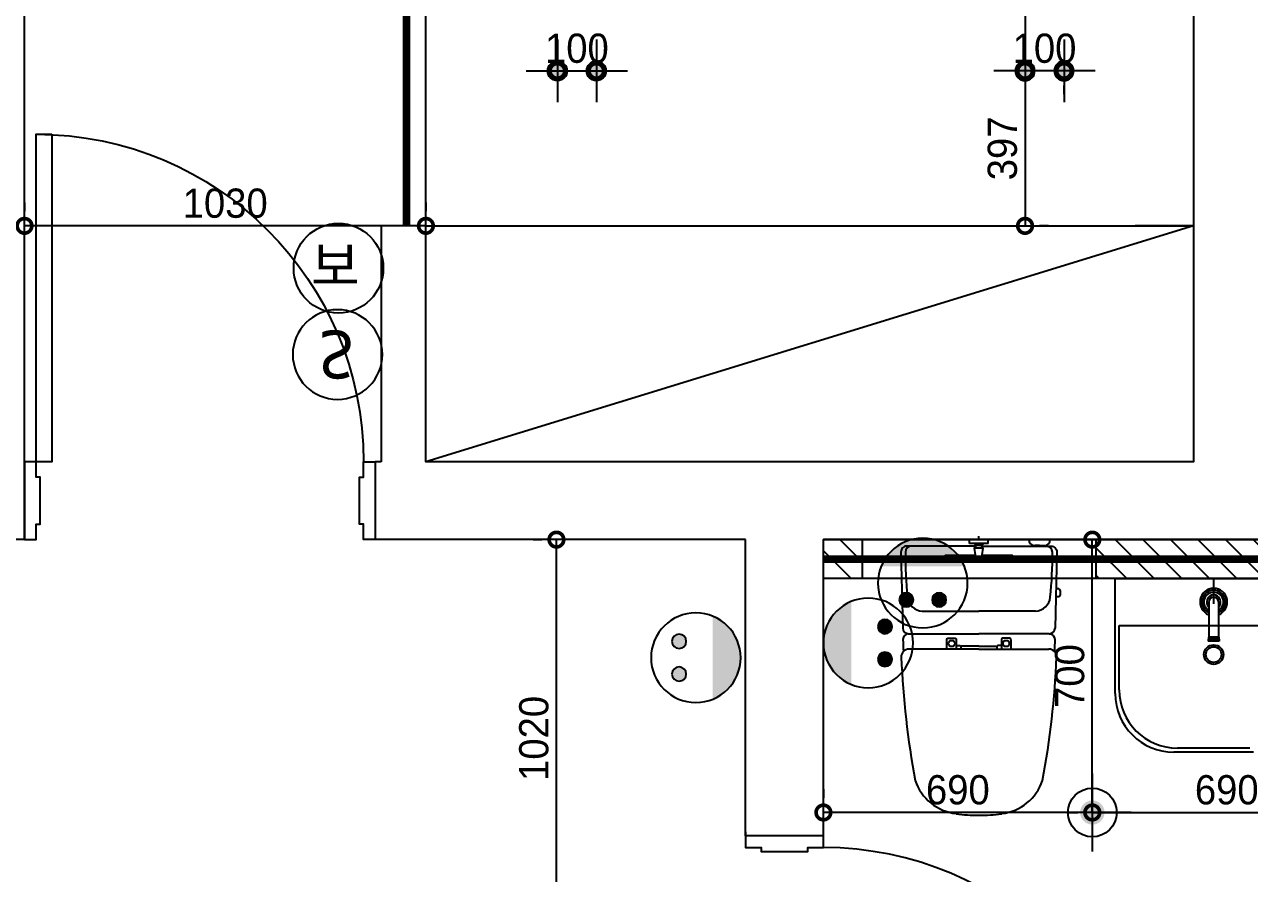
# Model space of a CAD drawing. Header units: inches. Extents: x -53835 to 52744, y -79586 to -50910.
# Drawn here: x 24599 to 27742, y -58474 to -56295 of the extents above; entities that cross this region are included whole.
import ezdxf

# ---------------------------------------------------------------- set-up
doc = ezdxf.new("R2010")
doc.units = ezdxf.units.IN
doc.header["$LTSCALE"] = 50
doc.header["$MEASUREMENT"] = 0
doc.linetypes.add('HID', pattern=[2.5, 1.5, -1])
doc.linetypes.add('HIDDEN', pattern=[0.375, 0.25, -0.125])
for name, color, linetype in [('03-WAL NEW', 3, 'Continuous'), ('06-FUR', 6, 'Continuous'), ('06-LIGHT', 4, 'Continuous'), ('07-DIM WAL', 5, 'Continuous'), ('CO-BATH', 6, 'Continuous'), ('CO-DO-FR', 7, 'Continuous'), ('CO-DOOR', 8, 'Continuous'), ('E-HAT', 251, 'Continuous'), ('fin', 5, 'Continuous'), ('HL', 6, 'HIDDEN'), ('RC-LIGHT', 7, 'Continuous'), ('도면층2', 2, 'Continuous'), ('도면층4', 4, 'Continuous'), ('설비', 140, 'Continuous')]:
    doc.layers.add(name, color=color, linetype=linetype)
doc.styles.add('스타일1', font='HY울릉도M.TTF')
doc.styles.add('코레일둥고', font='Korail_Round_Gothic_Medium.ttf')
doc.dimstyles.new('30', dxfattribs={"dimscale": 30, "dimtxt": 2.5, "dimasz": 2.5, "dimexe": 1.25, "dimexo": 2, "dimtad": 1, "dimdec": 0, "dimtxsty": '스타일1', "dimblk": 'DOTSMALL', "dimcen": 2.5, "dimclrd": 1, "dimclre": 1, "dimclrt": 2, "dimadec": 0, "dimazin": 0, "dimtfac": 1, "dimtix": 1, "dimtmove": 0, "dimatfit": 3, "dimldrblk": 'DOTSMALL', "dimfxl": 1.25, "dimarcsym": 0})

# ---------------------------------------------------------------- blocks, each defined once
blk = doc.blocks.new('D-001')
at = {"layer": 'CO-DO-FR'}
for points in [[(0, 200), (0, 0), (30, 0), (30, 40), (40, 40), (40, 160), (30, 160), (30, 200), (0, 200)], [(900, 200), (900, 0), (870, 0), (870, 40), (860, 40), (860, 160), (870, 160), (870, 200), (900, 200)]]:
    blk.add_lwpolyline(points, close=True, dxfattribs=at)
at = {"layer": 'CO-DOOR'}
blk.add_lwpolyline([(830, 1040), (830, 200), (870, 200), (870, 1040)], close=True, dxfattribs=at)
blk.add_arc((870, 200), 840, 90, 180, dxfattribs=at)
blk = doc.blocks.new('vudauseh')
at = {"layer": '도면층2'}
for p, q in [((-41165, -58845.2), (-41165, -55645.2)), ((-38165, -55645.2), (-38165, -58645.2)), ((-40265, -58645.2), (-40265, -58845.2)), ((-40265, -58645.2), (-40265, -58845.2)), ((-40250, -58645.2), (-40265, -58645.2)), ((-38165, -58645.2), (-40135, -58645.2)), ((-41165, -58845.2), (-41380.2, -58845.2)), ((-39315, -58845.2), (-40265, -58845.2)), ((-39315, -59605.2), (-39315, -58845.2)), ((-36835, -58845.2), (-39115, -58845.2)), ((-39115, -59605.2), (-39115, -58845.2)), ((-39115, -59605.2), (-39315, -59605.2))]:
    blk.add_line(p, q, dxfattribs=at)
blk.add_lwpolyline([(-40135, -58645.2), (-40135, -58040.2), (-40250, -58040.2), (-40250, -58645.2)], dxfattribs=at)
at = {"layer": '도면층4'}
blk.add_line((-39115, -59605.2), (-39315, -59605.2), dxfattribs=at)
at = {"layer": 'CO-DOOR', "xscale": -1}
blk.add_blockref('D-001', (-40265, -58845.2), dxfattribs=at)
at = {"layer": 'CO-DOOR', "rotation": 270}
blk.add_blockref('D-001', (-39315, -59605.2), dxfattribs=at)
blk = doc.blocks.new('cjswjdehds')
at = {"layer": 'E-HAT'}
h = blk.add_hatch(dxfattribs=at)
h.set_pattern_fill('_USER', color=8, scale=50, angle=135, pattern_type=0)
h.set_pattern_definition([(135, (-60736.61, -20748.035), (-35.35534, -35.35534), [])])
h.paths.add_polyline_path([(27348.6, -57617), (28028.6, -57617), (28028.6, -57717), (27348.6, -57717)])
h.paths.add_polyline_path([(26648.6, -57617), (26748.6, -57617), (26748.6, -57717), (26648.6, -57717)])
at = {"color": 8}
for p, q in [((27071.6, -57617), (27023.6, -57617)), ((27047.6, -57617), (27047.6, -57608.2)), ((27650, -57717), (27650, -57782))]:
    blk.add_line(p, q, dxfattribs=at)
at = {"layer": '03-WAL NEW'}
for p, q in [((26748.6, -57717), (26748.6, -57617)), ((27348.6, -57717), (27348.6, -57617)), ((26448.6, -58367), (26448.6, -58377))]:
    blk.add_line(p, q, dxfattribs=at)
blk.add_lwpolyline([(26648.6, -57717), (26648.6, -57617), (28028.6, -57617), (28028.6, -57717)], close=True, dxfattribs=at)
at = {"layer": '06-FUR', "color": 8}
blk.add_line((27598.6, -56812), (25628.6, -57417), dxfattribs=at)
blk.add_lwpolyline([(25628.6, -56812), (27598.6, -56812), (27598.6, -57417), (25628.6, -57417)], close=True, dxfattribs=at)
blk.add_lwpolyline([(27448.6, -56812), (27598.6, -56812), (27598.6, -56812), (27448.6, -56812), (27448.6, -56812)], dxfattribs=at)
at = {"layer": 'CO-BATH', "color": 8}
for p, q in [((27397.5, -58012), (27397.5, -57717)), ((27397.5, -57717), (27902.5, -57717)), ((27637.5, -57777), (27637.5, -57867.5)), ((27662.5, -57777), (27662.5, -57867.5)), ((27407.5, -58002), (27407.5, -57837)), ((27407.5, -57837), (27892.5, -57837)), ((27636.5, -57867.5), (27636.5, -57872.5)), ((27663.5, -57867.5), (27636.5, -57867.5)), ((27663.5, -57867.5), (27663.5, -57872.5)), ((27635.5, -57872.5), (27635.5, -57877.5)), ((27664.5, -57872.5), (27635.5, -57872.5)), ((27664.5, -57877.5), (27635.5, -57877.5)), ((27664.5, -57872.5), (27664.5, -57877.5)), ((27752.5, -58162), (27547.5, -58162)), ((27742.5, -58152), (27557.5, -58152))]:
    blk.add_line(p, q, dxfattribs=at)
for radius in [25, 20]:
    blk.add_circle((27650, -57912), radius, dxfattribs=at)
for centre, radius, start, end in [((27650, -57777), 35, 290.9249, 249.0752), ((27650, -57777), 30, 294.6243, 245.3757), ((27650, -57777), 25, 300, 240), ((27650, -57777), 18, 313.983, 226.0171), ((27650, -57777), 12.5, 0, 180), ((27547.5, -58012), 150, 180, 270), ((27557.5, -58002), 150, 180, 270)]:
    blk.add_arc(centre, radius, start, end, dxfattribs=at)
at = {"layer": 'fin', "color": 8}
for p, q in [((27039.6, -57633.4), (26875, -57633.4)), ((27055.5, -57633.4), (27220.2, -57633.4)), ((27203.3, -57632), (27190.8, -57632)), ((27203.3, -57632), (27215.8, -57632)), ((26902.3, -57800.6), (27047.6, -57800.6)), ((27192.8, -57800.6), (27047.6, -57800.6)), ((26867.2, -57858.4), (27047.6, -57858.4)), ((27227.9, -57858.4), (27047.6, -57858.4)), ((27047.6, -57897.7), (26868.3, -57897.7)), ((27047.6, -57897.7), (27226.9, -57897.7))]:
    blk.add_line(p, q, dxfattribs=at)
for points in [[(26875, -57633.4), (26862.6, -57633.4, 0.421209), (26847.6, -57648.8), (26852.2, -57843.8, 0.001659)], [(27220.2, -57633.4), (27232.6, -57633.4, -0.421209), (27247.6, -57648.8), (27242.9, -57843.8, -0.001659)], [(26867.2, -57858.4, 0.371724), (26852.8, -57873.1, 0.003515), (26853.7, -57904, 0.320541)], [(27227.9, -57858.4, -0.371724), (27242.3, -57873.1, -0.003515), (27241.5, -57904, -0.320541)]]:
    blk.add_lwpolyline(points, format="xyb", dxfattribs=at)
for centre, radius, start, end in [((27190.8, -57617), 15, 180, 270), ((27215.8, -57617), 15, 270, 0), ((26875, -57649.4), 16, 90, 179.3116), ((27220.2, -57649.4), 16, 0.6884, 90), ((27858.9, -57661.2), 1000, 179.3116, 185.9437), ((26236.2, -57661.2), 1000, 354.0563, 0.6884), ((26904.1, -57760.6), 40, 185.9437, 267.5129), ((27191.1, -57760.6), 40, 272.4871, 354.0563), ((26867.2, -57843.4), 15, 181.3651, 270), ((27227.9, -57843.4), 15, 270, 358.6349), ((26868.3, -57917.7), 20, 90, 182.3333), ((27226.9, -57917.7), 20, 357.6667, 90), ((29052.4, -57828.7), 2205.9, 182.3333, 190.6081), ((25042.8, -57828.7), 2205.9, 349.3919, 357.6667), ((27003.3, -58195.3), 125.5, 198.2964, 263.4241), ((27091.8, -58195.3), 125.5, 276.5759, 341.7036), ((27047.6, -57918.4), 405.9, 261.6993, 270), ((27047.6, -57918.4), 405.9, 270, 278.3007)]:
    blk.add_arc(centre, radius, start, end, dxfattribs=at)
at = {"layer": 'HL', "color": 8, "linetype": 'Continuous'}
for p, q in [((27023.6, -57627), (27023.6, -57617)), ((27071.6, -57627), (27071.6, -57617)), ((27071.6, -57627), (27023.6, -57627)), ((27040.6, -57631.8), (27035.2, -57627)), ((27036.2, -57638.8), (27040.6, -57631.8)), ((27041.6, -57673.1), (27036.2, -57638.8)), ((27058.9, -57638.8), (27036.2, -57638.8)), ((27054.5, -57631.8), (27040.6, -57631.8)), ((27053.6, -57673.1), (27058.9, -57638.8)), ((27054.5, -57631.8), (27060, -57627)), ((27058.9, -57638.8), (27054.5, -57631.8)), ((27039.1, -57658), (26961.1, -57658)), ((27040.1, -57665), (26961.1, -57665)), ((27053.6, -57673.1), (27041.6, -57673.1)), ((27134.1, -57665), (27055, -57665)), ((27134.1, -57658), (27056.1, -57658)), ((27252.5, -57763.5), (27244.8, -57763.5)), ((27252.5, -57743.4), (27245.3, -57743.4)), ((27256.5, -57747.4), (27256.5, -57759.5)), ((27047.6, -57890.6), (27001.3, -57890.6)), ((27047.6, -57890.6), (27093.9, -57890.6))]:
    blk.add_line(p, q, dxfattribs=at)
for points in [[(26965, -57897.7), (26965, -57873.5, -0.414214), (26969, -57869.5), (26985.5, -57869.5, -0.414214), (26989.5, -57873.5), (26989.5, -57889), (26989.5, -57897.7)], [(26989.5, -57889), (26999.3, -57889, -0.414214), (27001.3, -57891), (27001.3, -57897.7)], [(27105.7, -57889), (27095.9, -57889, 0.414214), (27093.9, -57891), (27093.9, -57897.7)], [(27130.1, -57897.7), (27130.1, -57873.5, 0.414214), (27126.1, -57869.5), (27109.7, -57869.5, 0.414214), (27105.7, -57873.5), (27105.7, -57889), (27105.7, -57897.7)]]:
    blk.add_lwpolyline(points, format="xyb", dxfattribs=at)
for centre in [(26977.6, -57883.4), (27117.6, -57883.4)]:
    blk.add_circle(centre, 8, dxfattribs=at)
for centre, radius, start, end in [((26961.1, -57661.5), 3.5, 90, 270), ((27134.1, -57661.5), 3.5, 270, 90), ((27252.5, -57747.4), 4, 0, 90), ((27252.5, -57759.5), 4, 270, 0)]:
    blk.add_arc(centre, radius, start, end, dxfattribs=at)
blk.add_blockref('vudauseh', (65763.6, 1228.2))
blk = doc.blocks.new('hallogen')
h = blk.add_hatch(color=256)
h.dxf.hatch_style = 1
edge = h.paths.add_edge_path()
edge.add_arc((48591.7, 60854.3), 31.2, 0, 360, ccw=False)
at = {"color": 1, "linetype": 'Continuous'}
for p, q in [((48591.7, 60954.3), (48591.7, 60754.3)), ((48691.7, 60854.3), (48491.7, 60854.3))]:
    blk.add_line(p, q, dxfattribs=at)
at = {"color": 4, "linetype": 'Continuous'}
blk.add_circle((48591.7, 60854.3), 62.5, dxfattribs=at)
blk = doc.blocks.new('_DOTSMALL')
at = {"color": 0, "linetype": 'ByBlock', "const_width": 0.5}
blk.add_lwpolyline([(-0.0625, 0, 1), (0.0625, 0, 1)], format="xyb", close=True, dxfattribs=at)
blk = doc.blocks.new('*D350')
at = {"layer": '07-DIM WAL', "color": 1, "lineweight": -2, "transparency": 16777216}
for p, q in [((27278.6, -57617), (27301.1, -57617)), ((27338.6, -58317), (27338.6, -57617)), ((27278.6, -58317), (27301.1, -58317))]:
    blk.add_line(p, q, dxfattribs=at)
at = {"layer": 'Defpoints', "color": 0, "transparency": 16777216}
for p in [(27338.6, -57617), (27338.6, -57617), (27338.6, -58317)]:
    blk.add_point(p, dxfattribs=at)
at = {"layer": '07-DIM WAL', "color": 1, "lineweight": -2, "transparency": 16777216, "xscale": 75, "yscale": 75, "zscale": 75}
for p, rotation in [((27338.6, -57617), 90), ((27338.6, -58317), 270)]:
    blk.add_blockref('_DOTSMALL', p, dxfattribs=dict(at, rotation=rotation))
at = {"layer": '07-DIM WAL', "color": 2, "transparency": 16777216, "insert": (27280.9, -57967), "char_height": 75, "attachment_point": 5, "rotation": 90, "style": '스타일1'}
blk.add_mtext('700', dxfattribs=at)
blk = doc.blocks.new('*D353')
at = {"layer": '07-DIM WAL', "color": 1, "lineweight": -2, "transparency": 16777216}
for p, q in [((27338.6, -58257), (27338.6, -58279.5)), ((28028.6, -58257), (28028.6, -58279.5)), ((27338.6, -58317), (28028.6, -58317))]:
    blk.add_line(p, q, dxfattribs=at)
at = {"layer": 'Defpoints', "color": 0, "transparency": 16777216}
for p in [(27338.6, -58317), (28028.6, -58317), (28028.6, -58317)]:
    blk.add_point(p, dxfattribs=at)
at = {"layer": '07-DIM WAL', "color": 1, "lineweight": -2, "transparency": 16777216, "xscale": 75, "yscale": 75, "zscale": 75, "rotation": 180}
blk.add_blockref('_DOTSMALL', (27338.6, -58317), dxfattribs=at)
at = {"layer": '07-DIM WAL', "color": 1, "lineweight": -2, "transparency": 16777216, "xscale": 75, "yscale": 75, "zscale": 75}
blk.add_blockref('_DOTSMALL', (28028.6, -58317), dxfattribs=at)
at = {"layer": '07-DIM WAL', "color": 2, "transparency": 16777216, "insert": (27683.6, -58259.2), "char_height": 75, "attachment_point": 5, "style": '스타일1'}
blk.add_mtext('690', dxfattribs=at)
blk = doc.blocks.new('*D355')
at = {"layer": '07-DIM WAL', "color": 1, "lineweight": -2, "transparency": 16777216}
for p, q in [((26648.6, -58257), (26648.6, -58279.5)), ((27338.6, -58257), (27338.6, -58279.5)), ((27338.6, -58317), (26648.6, -58317))]:
    blk.add_line(p, q, dxfattribs=at)
at = {"layer": 'Defpoints', "color": 0, "transparency": 16777216}
for p in [(26648.6, -58317), (26648.6, -58317), (27338.6, -58317)]:
    blk.add_point(p, dxfattribs=at)
at = {"layer": '07-DIM WAL', "color": 1, "lineweight": -2, "transparency": 16777216, "xscale": 75, "yscale": 75, "zscale": 75, "rotation": 180}
blk.add_blockref('_DOTSMALL', (26648.6, -58317), dxfattribs=at)
at = {"layer": '07-DIM WAL', "color": 1, "lineweight": -2, "transparency": 16777216, "xscale": 75, "yscale": 75, "zscale": 75}
blk.add_blockref('_DOTSMALL', (27338.6, -58317), dxfattribs=at)
at = {"layer": '07-DIM WAL', "color": 2, "transparency": 16777216, "insert": (26993.6, -58259.2), "char_height": 75, "attachment_point": 5, "style": '스타일1'}
blk.add_mtext('690', dxfattribs=at)
blk = doc.blocks.new('*D399')
at = {"layer": '07-DIM WAL', "color": 1, "lineweight": -2, "transparency": 16777216}
for p, q in [((24598.6, -56752), (24598.6, -56774.5)), ((25628.6, -56752), (25628.6, -56774.5)), ((25628.6, -56812), (24598.6, -56812))]:
    blk.add_line(p, q, dxfattribs=at)
at = {"layer": 'Defpoints', "color": 0, "transparency": 16777216}
for p in [(24598.6, -56812), (24598.6, -56812), (25628.6, -56812)]:
    blk.add_point(p, dxfattribs=at)
at = {"layer": '07-DIM WAL', "color": 1, "lineweight": -2, "transparency": 16777216, "xscale": 75, "yscale": 75, "zscale": 75, "rotation": 180}
blk.add_blockref('_DOTSMALL', (24598.6, -56812), dxfattribs=at)
at = {"layer": '07-DIM WAL', "color": 1, "lineweight": -2, "transparency": 16777216, "xscale": 75, "yscale": 75, "zscale": 75}
blk.add_blockref('_DOTSMALL', (25628.6, -56812), dxfattribs=at)
at = {"layer": '07-DIM WAL', "color": 2, "transparency": 16777216, "insert": (25113.6, -56754.3), "char_height": 75, "attachment_point": 5, "style": '스타일1'}
blk.add_mtext('1030', dxfattribs=at)
blk = doc.blocks.new('1')
at = {"linetype": 'Continuous'}
h = blk.add_hatch(color=4, dxfattribs=at)
h.dxf.hatch_style = 1
edge = h.paths.add_edge_path()
edge.add_arc((11539653.5, -14273503.8), 37.5, 0, 360)
at = {"color": 1, "linetype": 'Continuous'}
for p, q in [((11539653.5, -14273637.1), (11539653.5, -14273370.5)), ((11539520.2, -14273503.8), (11539786.8, -14273503.8))]:
    blk.add_line(p, q, dxfattribs=at)
at = {"color": 4, "linetype": 'Continuous'}
for radius in [41.5, 37.5]:
    blk.add_circle((11539653.5, -14273503.8), radius, dxfattribs=at)
blk = doc.blocks.new('*D402')
at = {"layer": '07-DIM WAL', "color": 1, "lineweight": -2, "transparency": 16777216}
for p, q in [((25966, -56354.5), (25966, -56377)), ((26066, -56354.5), (26066, -56377)), ((25891, -56414.5), (26141, -56414.5))]:
    blk.add_line(p, q, dxfattribs=at)
at = {"layer": 'Defpoints', "color": 0, "transparency": 16777216}
for p in [(25966, -56414.5), (26066, -56414.5), (26066, -56414.5)]:
    blk.add_point(p, dxfattribs=at)
at = {"layer": '07-DIM WAL', "color": 1, "lineweight": -2, "transparency": 16777216, "xscale": 75, "yscale": 75, "zscale": 75}
blk.add_blockref('_DOTSMALL', (25966, -56414.5), dxfattribs=at)
at = {"layer": '07-DIM WAL', "color": 1, "lineweight": -2, "transparency": 16777216, "xscale": 75, "yscale": 75, "zscale": 75, "rotation": 180}
blk.add_blockref('_DOTSMALL', (26066, -56414.5), dxfattribs=at)
at = {"layer": '07-DIM WAL', "color": 2, "transparency": 16777216, "insert": (26016, -56356.8), "char_height": 75, "attachment_point": 5, "style": '스타일1'}
blk.add_mtext('100', dxfattribs=at)
blk = doc.blocks.new('*D404')
at = {"layer": '07-DIM WAL', "color": 1, "lineweight": -2, "transparency": 16777216}
for p, q in [((27166, -56354.5), (27166, -56377)), ((27341, -56414.5), (27091, -56414.5)), ((27266, -56474.5), (27266, -56452))]:
    blk.add_line(p, q, dxfattribs=at)
at = {"layer": 'Defpoints', "color": 0, "transparency": 16777216}
for p in [(27166, -56414.5), (27166, -56414.5), (27266, -56414.5)]:
    blk.add_point(p, dxfattribs=at)
at = {"layer": '07-DIM WAL', "color": 1, "lineweight": -2, "transparency": 16777216, "xscale": 75, "yscale": 75, "zscale": 75}
blk.add_blockref('_DOTSMALL', (27166, -56414.5), dxfattribs=at)
at = {"layer": '07-DIM WAL', "color": 1, "lineweight": -2, "transparency": 16777216, "xscale": 75, "yscale": 75, "zscale": 75, "rotation": 180}
blk.add_blockref('_DOTSMALL', (27266, -56414.5), dxfattribs=at)
at = {"layer": '07-DIM WAL', "color": 2, "transparency": 16777216, "insert": (27216, -56356.8), "char_height": 75, "attachment_point": 5, "style": '스타일1'}
blk.add_mtext('100', dxfattribs=at)
blk = doc.blocks.new('*D409')
at = {"layer": '07-DIM WAL', "color": 1, "lineweight": -2, "transparency": 16777216}
for p, q in [((27166, -54814.5), (27166, -56414.5)), ((27226, -54814.5), (27203.5, -54814.5)), ((27226, -56414.5), (27203.5, -56414.5))]:
    blk.add_line(p, q, dxfattribs=at)
at = {"layer": 'Defpoints', "color": 0, "transparency": 16777216}
for p in [(27166, -54814.5), (27166, -56414.5), (27166, -56414.5)]:
    blk.add_point(p, dxfattribs=at)
at = {"layer": '07-DIM WAL', "color": 1, "lineweight": -2, "transparency": 16777216, "xscale": 75, "yscale": 75, "zscale": 75}
for p, rotation in [((27166, -54814.5), 90), ((27166, -56414.5), 270)]:
    blk.add_blockref('_DOTSMALL', p, dxfattribs=dict(at, rotation=rotation))
at = {"layer": '07-DIM WAL', "color": 2, "transparency": 16777216, "insert": (27108.2, -55614.5), "char_height": 75, "attachment_point": 5, "rotation": 90, "style": '스타일1'}
blk.add_mtext('1600', dxfattribs=at)
blk = doc.blocks.new('*D410')
at = {"layer": '07-DIM WAL', "color": 1, "lineweight": -2, "transparency": 16777216}
for p, q in [((27166, -56414.5), (27166, -56812)), ((27226, -56414.5), (27203.5, -56414.5)), ((27226, -56812), (27203.5, -56812))]:
    blk.add_line(p, q, dxfattribs=at)
at = {"layer": 'Defpoints', "color": 0, "transparency": 16777216}
for p in [(27166, -56414.5), (27166, -56812), (27166, -56812)]:
    blk.add_point(p, dxfattribs=at)
at = {"layer": '07-DIM WAL', "color": 1, "lineweight": -2, "transparency": 16777216, "xscale": 75, "yscale": 75, "zscale": 75}
for p, rotation in [((27166, -56414.5), 90), ((27166, -56812), 270)]:
    blk.add_blockref('_DOTSMALL', p, dxfattribs=dict(at, rotation=rotation))
at = {"layer": '07-DIM WAL', "color": 2, "transparency": 16777216, "insert": (27108.2, -56613.3), "char_height": 75, "attachment_point": 5, "rotation": 90, "style": '스타일1'}
blk.add_mtext('397', dxfattribs=at)
blk = doc.blocks.new('*D428')
at = {"layer": '07-DIM WAL', "color": 1, "lineweight": -2, "transparency": 16777216}
for p, q in [((25903.6, -57617), (25926.1, -57617)), ((25963.6, -58637), (25963.6, -57617)), ((25903.6, -58637), (25926.1, -58637))]:
    blk.add_line(p, q, dxfattribs=at)
at = {"layer": 'Defpoints', "color": 0, "transparency": 16777216}
for p in [(25963.6, -57617), (25963.6, -57617), (25963.6, -58637)]:
    blk.add_point(p, dxfattribs=at)
at = {"layer": '07-DIM WAL', "color": 1, "lineweight": -2, "transparency": 16777216, "xscale": 75, "yscale": 75, "zscale": 75}
for p, rotation in [((25963.6, -57617), 90), ((25963.6, -58637), 270)]:
    blk.add_blockref('_DOTSMALL', p, dxfattribs=dict(at, rotation=rotation))
at = {"layer": '07-DIM WAL', "color": 2, "transparency": 16777216, "insert": (25905.9, -58127), "char_height": 75, "attachment_point": 5, "rotation": 90, "style": '스타일1'}
blk.add_mtext('1020', dxfattribs=at)
blk = doc.blocks.new('ZHSTP')
at = {"layer": '설비'}
h = blk.add_hatch(color=10, dxfattribs=at)
edge = h.paths.add_edge_path()
edge.add_arc((19460.2, -67971.4), 18.3, 0, 360)
h = blk.add_hatch(color=10, dxfattribs=at)
edge = h.paths.add_edge_path()
edge.add_arc((19544.2, -67971.4), 18.3, 0, 360)
h = blk.add_hatch(color=10, dxfattribs=at)
edge = h.paths.add_edge_path()
edge.add_line((19608.9, -68057.4), (19395.5, -68057.4))
edge.add_ellipse((19502.2, -68014.4), major_axis=(81.3, 81.3), ratio=1, start_angle=156.9578, end_angle=293.0422)
at = {"layer": '설비', "color": 10}
for centre, radius in [((19502.2, -68014.4), 115), ((19460.2, -67971.4), 18.3), ((19544.2, -67971.4), 18.3)]:
    blk.add_circle(centre, radius, dxfattribs=at)
blk = doc.blocks.new('SW')
at = {"layer": '설비', "color": 140}
blk.add_circle((11533254.1, -14277699.4), 184, dxfattribs=at)
at = {"layer": '설비', "color": 140, "insert": (11533320, -14277600.8), "char_height": 197.143, "width": 314.327, "attachment_point": 3, "style": '코레일둥고'}
blk.add_mtext('{\\fMalgun Gothic|b0|i0|c129|p50;S}', dxfattribs=at)

msp = doc.modelspace()

# ---------------------------------------------------------------- linework, layer by layer
at = {"layer": '06-LIGHT'}
msp.add_lwpolyline([(25628.631, -56812.002), (25628.631, -54617.002), (24798.631, -54617.002)], dxfattribs=at)
at = {"layer": '06-LIGHT', "color": 10, "linetype": 'HID', "const_width": 20}
for points in [[(25578.631, -54617.002), (25578.631, -56812.002)], [(28028.631, -57667.002), (26648.631, -57667.002)]]:
    msp.add_lwpolyline(points, dxfattribs=at)
at = {"layer": '설비', "color": 10}
msp.add_circle((25404.322, -56920.682), 115, dxfattribs=at)

# ---------------------------------------------------------------- block references
msp.add_blockref('cjswjdehds', (0, 0))
at = {"layer": '07-DIM WAL', "xscale": -1}
for p, rotation in [((7401.384, -125742.79), 180), ((94778.018, -77384.209), 270), ((-41693.082, -38417.751), 89.99999999999993)]:
    msp.add_blockref('ZHSTP', p, dxfattribs=dict(at, rotation=rotation))
at = {"layer": 'RC-LIGHT', "yscale": 0.6024096385271789, "zscale": 0.6024096385271789}
for p, xscale, rotation in [((8624462.233, 6895183.991), 0.6024096385271789, 270), ((8624562.233, 6895183.991), 0.6024096385271789, 270), ((-8571330.284, 6895183.991), -0.6024096385271789, 90.00000000000001), ((-8571230.284, 6895183.991), -0.6024096385271789, 90.00000000000001)]:
    msp.add_blockref('1', p, dxfattribs=dict(at, xscale=xscale, rotation=rotation))
at = {"layer": 'RC-LIGHT', "rotation": 270}
msp.add_blockref('hallogen', (-33515.633, -9725.3), dxfattribs=at)
at = {"layer": '설비', "color": 140, "xscale": -0.625, "yscale": 0.625, "zscale": 0.625, "rotation": 180}
msp.add_blockref('SW', (-7182881.838, -8980704.209), dxfattribs=at)

# ---------------------------------------------------------------- texts
at = {"layer": '설비', "color": 10, "style": '코레일둥고'}
msp.add_text('보 ', height=100, dxfattribs=at).set_placement((25333.401, -56964.592))

# ---------------------------------------------------------------- dimensions: what is measured, and where the dimension line sits
at = {"layer": '07-DIM WAL'}
for base, p1, p2, angle, picture, middle in [((27165.975, -56414.502), (27165.975, -54814.502), (27165.975, -56414.502), 90, '*D409', (27108.177, -55614.502)), ((26065.975, -56414.502), (25965.975, -56414.502), (26065.975, -56414.502), 0, '*D402', (26015.975, -56356.754)), ((27165.975, -56414.502), (27265.975, -56414.502), (27165.975, -56414.502), 180, '*D404', (27215.975, -56356.754)), ((27165.974531254, -56812.002142811), (27165.974531245, -56414.502142811), (27165.974531245, -56812.002142811), 90, '*D410', (27108.176595169, -56613.252142811)), ((25963.631, -57617.002), (25963.631, -58637.002), (25963.631, -57617.002), 90, '*D428', (25905.883, -58127.002)), ((27338.631, -57617.002), (27338.631, -58317.002), (27338.631, -57617.002), 90, '*D350', (27280.883, -57967.002))]:
    dim = msp.add_linear_dim(base=base, p1=p1, p2=p2, angle=angle, dimstyle='30', dxfattribs=at)
    dim.commit()
    dim.dimension.update_dxf_attribs({"geometry": picture, "text_midpoint": middle})
for base, p1, p2, picture, middle in [((24598.631, -56812.002), (25628.631, -56812.002), (24598.631, -56812.002), '*D399', (25113.631, -56754.254)), ((26648.631, -58317.002), (27338.631, -58317.002), (26648.631, -58317.002), '*D355', (26993.631, -58259.154)), ((28028.631, -58317.002), (27338.631, -58317.002), (28028.631, -58317.002), '*D353', (27683.631, -58259.154))]:
    dim = msp.add_linear_dim(base=base, p1=p1, p2=p2, dimstyle='30', dxfattribs=at)
    dim.commit()
    dim.dimension.update_dxf_attribs({"geometry": picture, "text_midpoint": middle})

doc.saveas('drawing.dxf')
